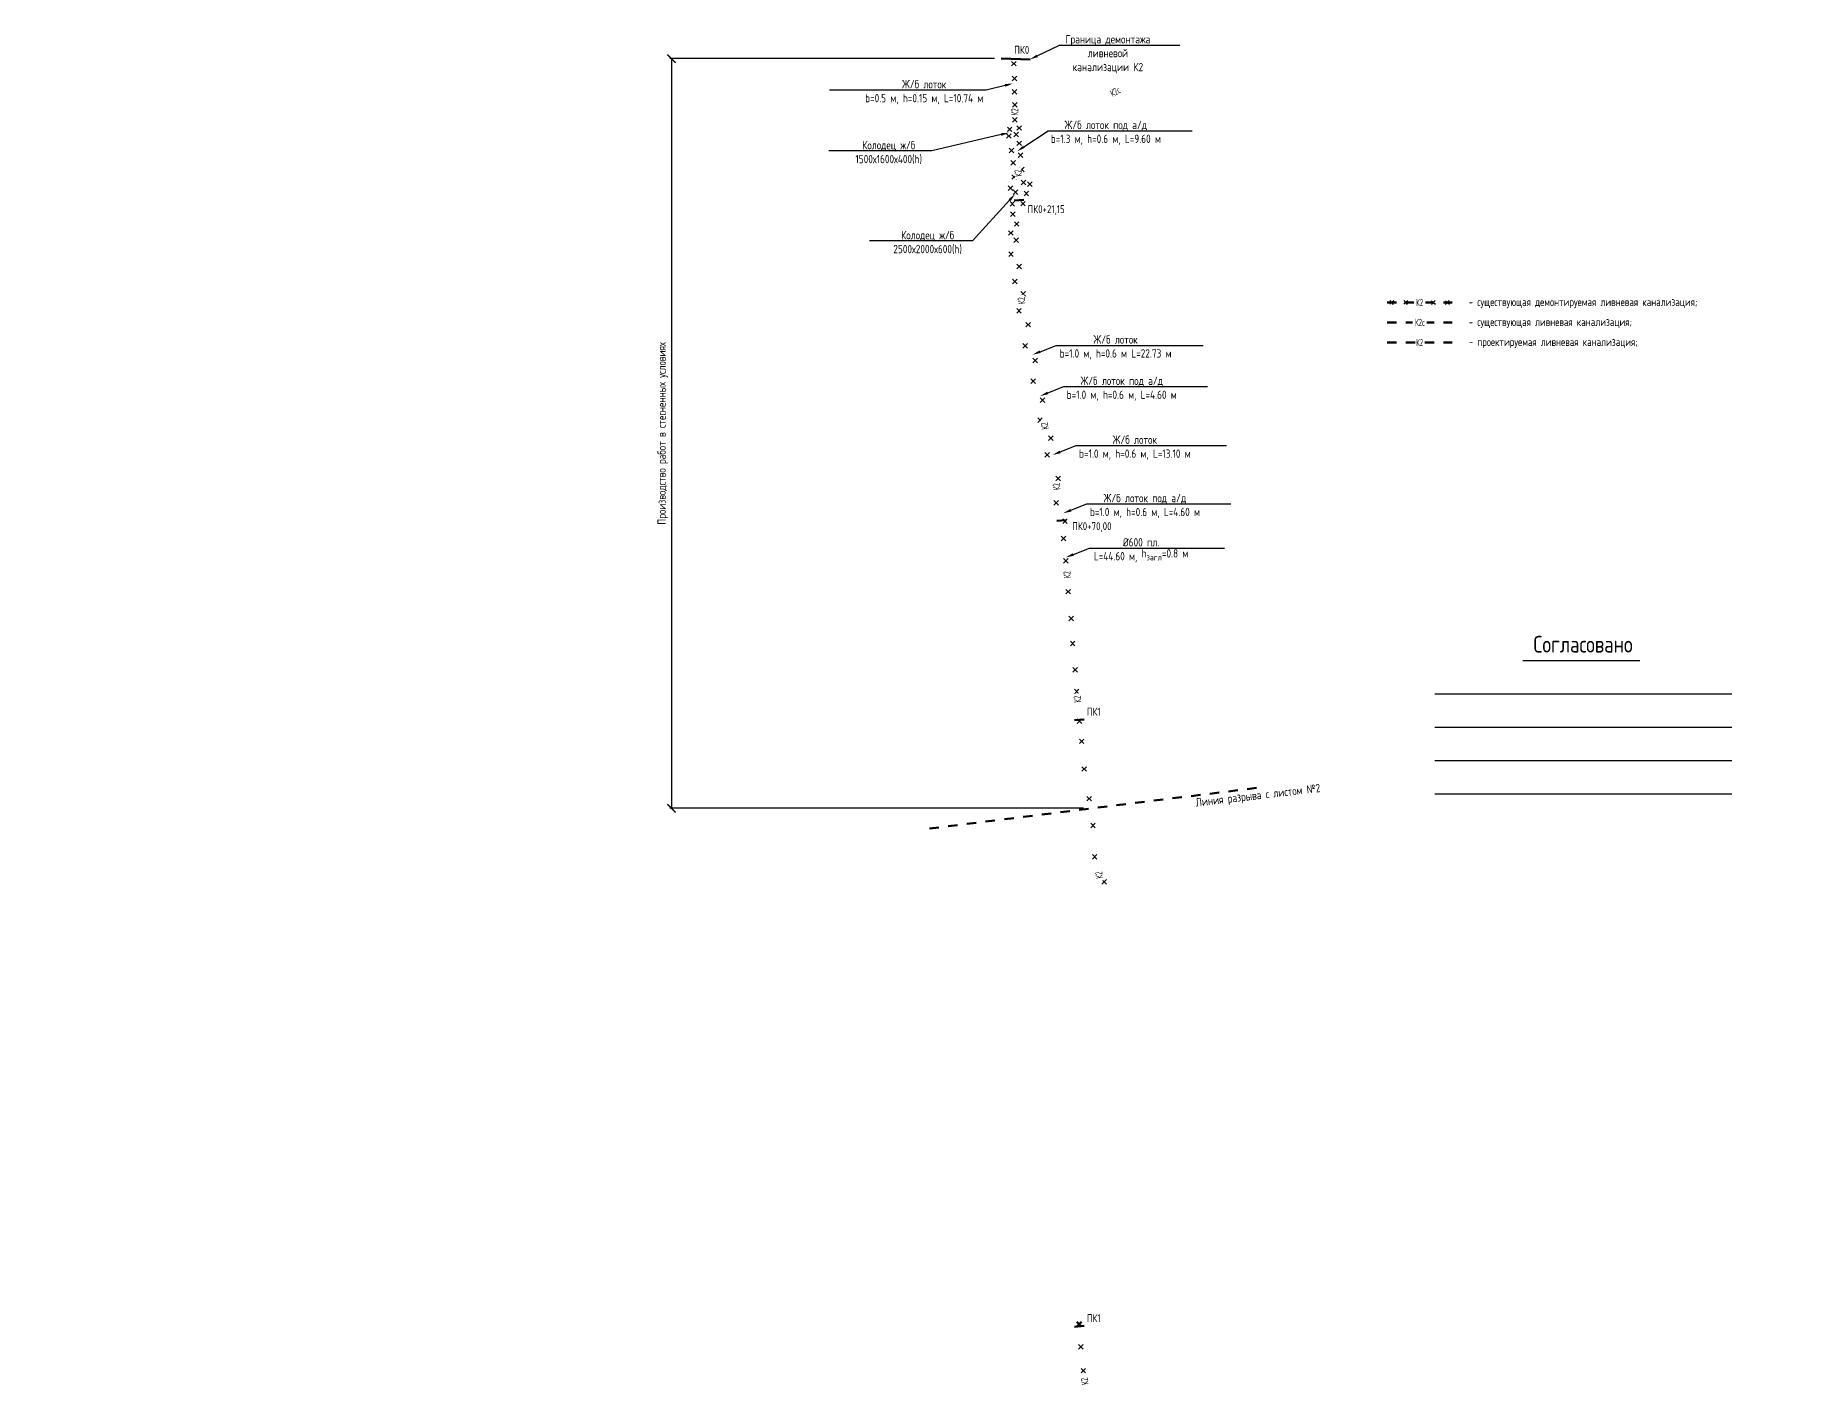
# Model space of a CAD drawing. Header units: millimetres. Extents: x 0 to 26031657, y 0 to 33466209.
# Drawn here: x 25480715 to 25743263, y 33149135 to 33352073 of the extents above; entities that cross this region are included whole.
import ezdxf
from ezdxf import colors
from ezdxf.entities.mleader import LeaderData, LeaderLine
from ezdxf.math import Vec2, Vec3

# ---------------------------------------------------------------- set-up
doc = ezdxf.new("R2010")
doc.units = ezdxf.units.MM
doc.set_wipeout_variables(frame=1)
doc.linetypes.add('Штриховая', pattern=[2822.222233, 1411.111116, -1411.111116])
for name, color, linetype, lineweight in [('Text blocks_Ном._пера__28', 7, 'Continuous', 13), ('В1', 140, 'Continuous', 40), ('ВК_Текст', 7, 'Continuous', 25), ('Пикеты', 1, 'Continuous', 60), ('Труба К2', 7, 'Continuous', 60)]:
    doc.layers.add(name, color=color, linetype=linetype, lineweight=lineweight)
doc.layers.add('Выноски', color=7, linetype='Continuous')
doc.styles.add('GOST 2.304', font='GOST_type.ttf')
doc.styles.add('GOST_100', font='cs_gost2304.shx', dxfattribs={"width": 0.7, "height": 300})
doc.styles.get("Standard").update_dxf_attribs({"font": 'arial.ttf'})
doc.dimstyles.new('STANDARD$0', dxfattribs={"dimscale": 100, "dimtxt": 2.5, "dimasz": 1, "dimexe": 0.5, "dimexo": 2, "dimgap": 1, "dimtad": 1, "dimdec": 0, "dimzin": 0, "dimdsep": 46, "dimtxsty": 'Standard', "dimblk1": 'OBLIQUE', "dimblk2": 'OBLIQUE', "dimsah": 1, "dimcen": 2, "dimadec": 0, "dimazin": 0, "dimtfac": 1, "dimtdec": 4, "dimtofl": 0, "dimtmove": 2, "dimatfit": 3, "dimldrblk": 'OBLIQUE', "dimfxl": 1, "dimtolj": 1, "dimtzin": 0, "dimarcsym": 0})

# ---------------------------------------------------------------- blocks, each defined once
blk = doc.blocks.new('*U4')
at = {"color": 255}
blk.add_wipeout([(-200, 125), (200, 125), (200, -125), (-200, -125)], dxfattribs=at)
at = {"layer": 'ВК_Текст', "insert": (0, 0), "char_height": 250, "attachment_point": 5, "style": 'GOST_100'}
blk.add_mtext('К2', dxfattribs=at)
blk = doc.blocks.new('cross')
for p, q in [((-343, 343), (343, -343)), ((-343, -343), (343, 343))]:
    blk.add_line(p, q)
blk = doc.blocks.new('_ArchTick')
at = {"color": 0, "linetype": 'ByBlock', "const_width": 0.15}
blk.add_lwpolyline([(-0.5, -0.5), (0.5, 0.5)], dxfattribs=at)
blk = doc.blocks.new('*D9')
at = {"color": 0, "lineweight": -2, "transparency": 16777216}
for p, q in [((25624562, 33348532), (25575900, 33348532)), ((25576150, 33348532), (25576150, 33236166)), ((25637929, 33236166), (25575900, 33236166))]:
    blk.add_line(p, q, dxfattribs=at)
at = {"color": 0, "lineweight": -2, "transparency": 16777216, "xscale": 1250, "yscale": 1250, "zscale": 1250}
for p, rotation in [((25576150, 33348532), 90), ((25576150, 33236166), 270)]:
    blk.add_blockref('_ArchTick', p, dxfattribs=dict(at, rotation=rotation))
at = {"color": 0, "transparency": 16777216, "insert": (25574846, 33292349), "char_height": 1250, "attachment_point": 5, "rotation": 90, "style": 'GOST 2.304'}
blk.add_mtext('\\A1;Производство работ в стесненных условиях', dxfattribs=at)
blk = doc.blocks.new('_Oblique')
at = {"color": 0, "linetype": 'ByBlock', "lineweight": -2}
blk.add_line((-0.5, -0.5), (0.5, 0.5), dxfattribs=at)
blk = doc.blocks.new('hdsgth')
at = {"color": 255}
blk.add_wipeout([(-1038, 533), (1038, 533), (1038, -533), (-1038, -533)], dxfattribs=at)
at = {"layer": 'ВК_Текст', "insert": (51, 25), "char_height": 1066.7, "attachment_point": 5, "rotation": 359.99126, "style": 'GOST_100'}
blk.add_mtext('К2c', dxfattribs=at)

msp = doc.modelspace()

# ---------------------------------------------------------------- linework, layer by layer
for p, q in [((25684468.073, 33312243.166, 72631.988), (25683852.703, 33311709.147, -72639.161)), ((25684427.398, 33311668.472, 72631.988), (25683893.378, 33312283.842, -72639.161)), ((25692190.532, 33312243.166, 72631.988), (25692805.902, 33311709.147, -72639.161)), ((25692231.208, 33311668.472, 72631.988), (25692765.227, 33312283.842, -72639.161))]:
    msp.add_line(p, q)
at = {"color": 240, "lineweight": 70, "true_color": 0xed1f24}
msp.add_line((25633929.085, 33279239.281), (25635375.884, 33279357.729), dxfattribs=at)
at = {"color": 1, "linetype": 'Штриховая', "lineweight": 50}
msp.add_line((25663867.141, 33239234.643), (25614733.066, 33233109.613), dxfattribs=at)
at = {"layer": 'Пикеты', "color": 240, "lineweight": 70, "true_color": 0xed1f24}
msp.add_line((25625562.015, 33348531.713), (25629914.797, 33348395.321), dxfattribs=at)
at = {"layer": 'Пикеты'}
for p, q in [((25627529.442, 33327276.466), (25628976.241, 33327394.913)), ((25636594.484, 33249359.569), (25638041.283, 33249478.017)), ((25636594.484, 33158455.11), (25638041.283, 33158573.558))]:
    msp.add_line(p, q, dxfattribs=at)
at = {"layer": 'Труба К2', "linetype": 'Штриховая'}
for p, q in [((25683448.545, 33311976.192), (25693210.06, 33311976.192)), ((25683448.545, 33308981.31), (25693210.06, 33308981.31))]:
    msp.add_line(p, q, dxfattribs=at)

# ---------------------------------------------------------------- block references
for p in [(25627494.576, 33347780.967), (25627576.65, 33345552.16), (25627588.326, 33343565.169), (25626725.431, 33336942.176), (25626855.081, 33337943.35), (25627825.678, 33337181.346), (25628274.299, 33335837.994), (25627127.802, 33334780.901), (25627373.418, 33332911.571), (25628469.229, 33334082.271), (25627543.442, 33330796.766), (25628695.966, 33331929.689), (25626966.307, 33329117.525), (25627751.299, 33328530.904), (25628922.665, 33329965.942), (25629359.23, 33328336.143), (25629892.276, 33329721.309), (25627262.456, 33326773.412), (25627331.793, 33325216.865), (25628861.668, 33326797.085), (25627046.259, 33322399.032), (25627902.824, 33323754.444), (25627850.129, 33321323.128), (25627063.621, 33319238.902), (25628285.634, 33317383.075), (25627636.017, 33315136.694), (25628891.617, 33313284.338), (25628257.846, 33310726.891), (25629620.237, 33308658.883), (25629175.218, 33305495.643), (25630699.066, 33303301.196), (25630384.91, 33300197.551), (25631771.639, 33297353.829), (25631400.732, 33294355.236), (25633019.24, 33291634.088), (25632474.632, 33289165.39), (25634142.764, 33285612.816), (25633841.687, 33281943.561), (25635155.288, 33279200.905), (25634932.949, 33276626.125), (25635277.395, 33273277.469), (25635613.273, 33268635.247), (25636083.768, 33264622.527), (25636303.377, 33260860.606), (25636683.913, 33256907.721), (25636903.864, 33253673.204), (25637343.765, 33249245.38), (25637656.405, 33246211.879), (25638031.406, 33242061.706), (25638791.491, 33237616.187), (25639359.982, 33233607.504), (25639600.063, 33228900.636), (25641023.753, 33225138.046), (25637515.685, 33155438.083), (25637897.926, 33151872.539)]:
    msp.add_blockref('cross', p)
at = {"layer": 'ВК_Текст', "xscale": 4.266666666666672, "yscale": 4.266666666666672, "zscale": 4.266666666666672, "rotation": 90.26955510629573}
msp.add_blockref('*U4', (25627640.807, 33340553.138), dxfattribs=at)
at = {"layer": 'ВК_Текст', "xscale": 4.266666666666672, "yscale": 4.266666666666672, "zscale": 4.266666666666672}
msp.add_blockref('*U4', (25688329.221, 33305986.428), dxfattribs=at)
at = {"layer": 'Пикеты'}
msp.add_blockref('cross', (25637287.28, 33158840.046), dxfattribs=at)

# ---------------------------------------------------------------- texts
at = {"insert": (25654686.058, 33237661.303), "char_height": 1250, "attachment_point": 1, "rotation": 6.70114011, "style": 'GOST 2.304'}
msp.add_mtext_dynamic_manual_height_columns('Линия разрыва с листом №2', width=25694.82588, gutter_width=12.5, heights=[0], dxfattribs=at)
at = {"layer": 'Text blocks_Ном._пера__28', "style": 'GOST 2.304'}
for s, p in [('- существующая демонтируемая ливневая канализация;', (25695700.982, 33311458.647)), ('- существующая ливневая канализация;', (25695700.982, 33308463.765)), ('- проектируемая ливневая канализация;', (25695700.982, 33305468.884)), ('ПК0+70,00', (25636220.334, 33277858.836))]:
    msp.add_text(s, height=1200, dxfattribs=at).set_placement(p)
at = {"layer": 'Пикеты', "style": 'GOST 2.304'}
for s, p in [('ПК0', (25627540.766, 33349247.866)), ('ПК0+21,15', (25629538.786, 33325373.26)), ('ПК1', (25638423.027, 33159147.999))]:
    msp.add_text(s, height=1200, dxfattribs=at).set_placement(p)

# ---------------------------------------------------------------- leaders
at = {"layer": 'Выноски', "color": 0, "lineweight": -2}
ml = msp.add_multileader_mtext('Standard', dxfattribs=at)
ml.set_content('{\\C0;Граница демонтажа\\Pливневой\\Pканализации К2}', color=5, style='GOST 2.304')
ml.set_leader_properties(lineweight=-3)
ml.build(insert=Vec2(0, 0))
ml.multileader.update_dxf_attribs({"text_left_attachment_type": 6, "text_right_attachment_type": 6, "dogleg_length": 1, "arrow_head_size": 1250, "scale": 500})
ctx = ml.context
ctx.base_point, ctx.scale, ctx.char_height, ctx.arrow_head_size, ctx.landing_gap_size, ctx.plane_origin = Vec3(25634442.432, 33350572.051, -193576), 500, 1250, 1250, 900, Vec3(25637309.907, 33345915.884, -193576)
ctx.left_attachment, ctx.right_attachment, ctx.text_align_type = 6, 6, 1
notes = []
notes.append((ctx, [(0, (1, 1, 0), (25634342.585, 33350572.051, -193576), (1, 0), 99.848, [(1, [(25629855.562, 33348397.177, -193576)], 0, [])])]))
ctx.mtext.insert, ctx.mtext.alignment, ctx.mtext.flow_direction = Vec3(25641584.838, 33352072.051, -193576), 2, 5
ml = msp.add_multileader_mtext('Standard', dxfattribs=at)
ml.set_content('{\\C0;Колодец ж/б\\P2500х2000х600(h)}', color=5, style='GOST 2.304')
ml.set_leader_properties(lineweight=-3)
ml.build(insert=Vec2(0, 0))
ml.multileader.update_dxf_attribs({"text_left_attachment_type": 6, "text_right_attachment_type": 6, "dogleg_length": 1, "arrow_head_size": 1250, "scale": 500})
ctx = ml.context
ctx.base_point, ctx.scale, ctx.char_height, ctx.arrow_head_size, ctx.landing_gap_size, ctx.plane_origin = Vec3(25607941.839, 33321201.854), 500, 1250, 1250, 900, Vec3(25601834.75, 33321445.975)
ctx.left_attachment, ctx.right_attachment, ctx.text_align_type = 6, 6, 1
notes.append((ctx, [(1, (1, 1, 0), (25621275.747, 33321201.854), (-1, 0), 99.848, [(1, [(25627697.018, 33328259.279)], 0, [])])]))
ctx.mtext.insert, ctx.mtext.alignment, ctx.mtext.flow_direction = Vec3(25614558.869, 33322701.854), 2, 5
for ctx, leaders in notes:
    for number, flags, end, landing, length, lines in leaders:
        leader = LeaderData()
        leader.index, (leader.has_last_leader_line, leader.has_dogleg_vector, leader.attachment_direction) = number, flags
        leader.last_leader_point, leader.dogleg_vector, leader.dogleg_length = Vec3(end), Vec3(landing), length
        for number, points, colour, breaks in lines:
            line = LeaderLine()
            line.index, line.vertices, line.color, line.breaks = number, Vec3.list(points), colors.encode_raw_color(colour), breaks
            leader.lines.append(line)
        ctx.leaders.append(leader)

# ---------------------------------------------------------------- next in the draw order: linework, layer by layer
at = {"layer": 'Труба К2', "linetype": 'Штриховая'}
msp.add_line((25683448.545, 33305986.428), (25693210.06, 33305986.428), dxfattribs=at)

# ---------------------------------------------------------------- next in the draw order: block references
at = {"rotation": 29.19369614749036}
msp.add_blockref('hdsgth', (25642654.851, 33343540.393), dxfattribs=at)
for name, p in [('cross', (25627646.555, 33341605.683)), ('cross', (25627646.555, 33339359.095)), ('cross', (25628269.333, 33338143.575)), ('hdsgth', (25688329.303, 33308981.468))]:
    msp.add_blockref(name, p)
at = {"layer": 'ВК_Текст'}
for p, xscale, yscale, zscale, rotation in [((25628131.961, 33331367.984), 4.266666666666672, 4.266666666666672, 4.266666666666672, 95.91712045897565), ((25628634.086, 33312262.201), 4.266666666666672, 4.266666666666672, 4.266666666666672, 98.31846090259685), ((25632112.965, 33293483.593), 4.266666666666672, 4.266666666666672, 4.266666666666672, 100.0455763607351), ((25633881.666, 33284390.395), 4.266666666666672, 4.266666666666672, 4.266666666666672, 99.75558397993865), ((25635478.818, 33271187.46), 4.266666666666672, 4.266666666666672, 4.266666666666672, 95.3981783868961), ((25637018.512, 33252532.905), 4.266666666666672, 4.266666666666672, 4.266666666666672, 93.78905413209323), ((25640264.02, 33226158.784), 4.266666666666672, 4.266666666666672, 4.266666666666672, 96.67588509768737), ((25638103.475, 33150281.935), 4.266666666666673, 4.266666666666673, 4.266666666666673, 98.58023269869653)]:
    msp.add_blockref('*U4', p, dxfattribs=dict(at, xscale=xscale, yscale=yscale, zscale=zscale, rotation=rotation))
at = {"layer": 'ВК_Текст', "xscale": 4.266666666666672, "yscale": 4.266666666666672, "zscale": 4.266666666666672}
msp.add_blockref('*U4', (25688329.303, 33311976.192), dxfattribs=at)

# ---------------------------------------------------------------- next in the draw order: linework, layer by layer
for p, q in [((25686577.196, 33312243.166, 72643.822), (25685961.826, 33311709.147, -72627.327)), ((25686536.521, 33311668.472, 72643.822), (25686002.502, 33312283.842, -72627.327)), ((25690081.409, 33312243.166, 72643.822), (25690696.779, 33311709.147, -72627.327)), ((25690122.084, 33311668.472, 72643.822), (25690656.104, 33312283.842, -72627.327))]:
    msp.add_line(p, q)

# ---------------------------------------------------------------- next in the draw order: texts
at = {"layer": 'Пикеты', "style": 'GOST 2.304'}
msp.add_text('ПК1', height=1200, dxfattribs=at).set_placement((25638423.027, 33250052.458))

# ---------------------------------------------------------------- next in the draw order: dimensions: what is measured, and where the dimension line sits
dim = msp.add_linear_dim(base=(25576149.658, 33236166.046), p1=(25625562.015, 33348531.713), p2=(25638929.436, 33236166.046), angle=90, text='Производство работ в стесненных условиях', dimstyle='STANDARD$0', override={"dimscale": 500, "dimasz": 2.5, "dimtxsty": 'GOST 2.304', "dimblk1": 'ArchTick', "dimblk2": 'ArchTick'})
dim.commit()
dim.dimension.update_dxf_attribs({"geometry": '*D9', "text_midpoint": (25574845.512, 33292348.879)})

# ---------------------------------------------------------------- next in the draw order: leaders
at = {"layer": 'Выноски', "color": 0, "lineweight": -2}
ml = msp.add_multileader_mtext('Standard', dxfattribs=at)
ml.set_content('{\\C0;Ж/б лоток\\Pb=0.5 м, h=0.15 м, L=10.74 м}', color=5, style='GOST 2.304')
ml.set_leader_properties(lineweight=-3)
ml.build(insert=Vec2(0, 0))
ml.multileader.update_dxf_attribs({"text_left_attachment_type": 6, "text_right_attachment_type": 6, "dogleg_length": 1, "arrow_head_size": 1250, "scale": 500})
ctx = ml.context
ctx.base_point, ctx.scale, ctx.char_height, ctx.arrow_head_size, ctx.landing_gap_size, ctx.plane_origin = Vec3(25604857.547, 33343825.588, -4000), 500, 1250, 1250, 900, Vec3(25601411.544, 33337642.84, -4000)
ctx.left_attachment, ctx.right_attachment, ctx.text_align_type = 6, 6, 1
notes = []
notes.append((ctx, [(1, (1, 1, 0), (25623327.266, 33343825.588, -4000), (-1, 0), 99.848, [(1, [(25627376.94, 33344814.573, -4000)], 0, [])])]))
ctx.mtext.insert, ctx.mtext.alignment, ctx.mtext.flow_direction = Vec3(25614042.483, 33345325.588, -4000), 2, 5
ml = msp.add_multileader_mtext('Standard', dxfattribs=at)
ml.set_content('{\\C0;Ж/б лоток под а/д\\Pb=1.3 м, h=0.6 м, L=9.60 м}', color=5, style='GOST 2.304')
ml.set_leader_properties(lineweight=-3)
ml.build(insert=Vec2(0, 0))
ml.multileader.update_dxf_attribs({"text_left_attachment_type": 6, "text_right_attachment_type": 6, "dogleg_length": 1, "arrow_head_size": 1250, "scale": 500})
ctx = ml.context
ctx.base_point, ctx.scale, ctx.char_height, ctx.arrow_head_size, ctx.landing_gap_size, ctx.plane_origin = Vec3(25632719.189, 33337727.081), 500, 1250, 1250, 900, Vec3(25601258.303, 33326571.241)
ctx.left_attachment, ctx.right_attachment, ctx.text_align_type = 6, 6, 1
notes.append((ctx, [(0, (1, 1, 0), (25632619.341, 33337727.081), (1, 0), 99.848, [(1, [(25627941.984, 33334627.456)], 0, [])])]))
ctx.mtext.insert, ctx.mtext.alignment, ctx.mtext.flow_direction = Vec3(25641278.678, 33339227.081), 2, 5
ml = msp.add_multileader_mtext('Standard', dxfattribs=at)
ml.set_content('{\\C0;Колодец ж/б\\P1500х1600х400(h)}', color=5, style='GOST 2.304')
ml.set_leader_properties(lineweight=-3)
ml.build(insert=Vec2(0, 0))
ml.multileader.update_dxf_attribs({"text_left_attachment_type": 6, "text_right_attachment_type": 6, "dogleg_length": 1, "arrow_head_size": 1250, "scale": 500})
ctx = ml.context
ctx.base_point, ctx.scale, ctx.char_height, ctx.arrow_head_size, ctx.landing_gap_size, ctx.plane_origin = Vec3(25602378.153, 33334691.349), 500, 1250, 1250, 900, Vec3(25600816.009, 33330266.784)
ctx.left_attachment, ctx.right_attachment, ctx.text_align_type = 6, 6, 1
notes.append((ctx, [(1, (1, 1, 0), (25615175.963, 33334691.349), (-1, 0), 99.848, [(1, [(25626781.405, 33337438.517)], 0, [])])]))
ctx.mtext.insert, ctx.mtext.alignment, ctx.mtext.flow_direction = Vec3(25608727.134, 33336191.349), 2, 5
ml = msp.add_multileader_mtext('Standard', dxfattribs=at)
ml.set_content('{\\C0;Ж/б лоток\\Pb=1.0 м, h=0.6 м L=22.73 м}', color=5, style='GOST 2.304')
ml.set_leader_properties(lineweight=-3)
ml.build(insert=Vec2(0, 0))
ml.multileader.update_dxf_attribs({"text_left_attachment_type": 6, "text_right_attachment_type": 6, "dogleg_length": 1, "arrow_head_size": 1250, "scale": 500})
ctx = ml.context
ctx.base_point, ctx.scale, ctx.char_height, ctx.arrow_head_size, ctx.landing_gap_size, ctx.plane_origin = Vec3(25633913.535, 33305558.548), 500, 1250, 1250, 900, Vec3(25603570.138, 33296093.793)
ctx.left_attachment, ctx.right_attachment, ctx.text_align_type = 6, 6, 1
notes.append((ctx, [(0, (1, 1, 0), (25633813.687, 33305558.548), (1, 0), 99.848, [(1, [(25630253.819, 33304150.007)], 0, [])])]))
ctx.mtext.insert, ctx.mtext.alignment, ctx.mtext.flow_direction = Vec3(25642741.072, 33307058.548), 2, 5
ml = msp.add_multileader_mtext('Standard', dxfattribs=at)
ml.set_content('{\\C0;Ж/б лоток под а/д\\Pb=1.0 м, h=0.6 м, L=4.60 м}', color=5, style='GOST 2.304')
ml.set_leader_properties(lineweight=-3)
ml.build(insert=Vec2(0, 0))
ml.multileader.update_dxf_attribs({"text_left_attachment_type": 6, "text_right_attachment_type": 6, "dogleg_length": 1, "arrow_head_size": 1250, "scale": 500})
ctx = ml.context
ctx.base_point, ctx.scale, ctx.char_height, ctx.arrow_head_size, ctx.landing_gap_size, ctx.plane_origin = Vec3(25635061.245, 33299368.592), 500, 1250, 1250, 900, Vec3(25604717.847, 33289903.837)
ctx.left_attachment, ctx.right_attachment, ctx.text_align_type = 6, 6, 1
notes.append((ctx, [(0, (1, 1, 0), (25634961.397, 33299368.592), (1, 0), 99.848, [(1, [(25631401.528, 33297960.052)], 0, [])])]))
ctx.mtext.insert, ctx.mtext.alignment, ctx.mtext.flow_direction = Vec3(25643665.408, 33300868.592), 2, 5
ml = msp.add_multileader_mtext('Standard', dxfattribs=at)
ml.set_content('{\\C0;Ж/б лоток\\Pb=1.0 м, h=0.6 м, L=13.10 м}', color=5, style='GOST 2.304')
ml.set_leader_properties(lineweight=-3)
ml.build(insert=Vec2(0, 0))
ml.multileader.update_dxf_attribs({"text_left_attachment_type": 6, "text_right_attachment_type": 6, "dogleg_length": 1, "arrow_head_size": 1250, "scale": 500})
ctx = ml.context
ctx.base_point, ctx.scale, ctx.char_height, ctx.arrow_head_size, ctx.landing_gap_size, ctx.plane_origin = Vec3(25636936.096, 33290539.898), 500, 1250, 1250, 900, Vec3(25606592.699, 33281075.144)
ctx.left_attachment, ctx.right_attachment, ctx.text_align_type = 6, 6, 1
notes.append((ctx, [(0, (1, 1, 0), (25636836.249, 33290539.898), (1, 0), 99.848, [(1, [(25633276.38, 33289131.358)], 0, [])])]))
ctx.mtext.insert, ctx.mtext.alignment, ctx.mtext.flow_direction = Vec3(25645629.61, 33292039.898), 2, 5
ml = msp.add_multileader_mtext('Standard', dxfattribs=at)
ml.set_content('{\\C0;Ж/б лоток под а/д\\Pb=1.0 м, h=0.6 м, L=4.60 м}', color=5, style='GOST 2.304')
ml.set_leader_properties(lineweight=-3)
ml.build(insert=Vec2(0, 0))
ml.multileader.update_dxf_attribs({"text_left_attachment_type": 6, "text_right_attachment_type": 6, "dogleg_length": 1, "arrow_head_size": 1250, "scale": 500})
ctx = ml.context
ctx.base_point, ctx.scale, ctx.char_height, ctx.arrow_head_size, ctx.landing_gap_size, ctx.plane_origin = Vec3(25638537.204, 33281794.971), 500, 1250, 1250, 900, Vec3(25608193.807, 33272330.216)
ctx.left_attachment, ctx.right_attachment, ctx.text_align_type = 6, 6, 1
notes.append((ctx, [(0, (1, 1, 0), (25638437.356, 33281794.971), (1, 0), 99.848, [(1, [(25634877.488, 33280386.43)], 0, [])])]))
ctx.mtext.insert, ctx.mtext.alignment, ctx.mtext.flow_direction = Vec3(25647141.368, 33283294.971), 2, 5
ml = msp.add_multileader_mtext('Standard', dxfattribs=at)
ml.set_content('{\\C0;%%C600 пл.\\PL=44.60 м, \\A1;h\\H0.7x;\\S^ загл;\\H1.4286x;=0.8 м}', color=5, style='GOST 2.304')
ml.set_leader_properties(lineweight=-3)
ml.build(insert=Vec2(0, 0))
ml.multileader.update_dxf_attribs({"text_left_attachment_type": 6, "text_right_attachment_type": 6, "dogleg_length": 1, "arrow_head_size": 1250, "scale": 500})
ctx = ml.context
ctx.base_point, ctx.scale, ctx.char_height, ctx.arrow_head_size, ctx.landing_gap_size, ctx.plane_origin = Vec3(25638907.655, 33275163.422), 500, 1250, 1250, 900, Vec3(25608564.258, 33265698.667)
ctx.left_attachment, ctx.right_attachment, ctx.text_align_type = 6, 6, 1
notes.append((ctx, [(0, (1, 1, 0), (25638807.808, 33275163.422), (1, 0), 99.848, [(1, [(25635247.939, 33273754.881)], 0, [])])]))
ctx.mtext.insert, ctx.mtext.alignment, ctx.mtext.flow_direction = Vec3(25646568.597, 33276663.427), 2, 5
for ctx, leaders in notes:
    for number, flags, end, landing, length, lines in leaders:
        leader = LeaderData()
        leader.index, (leader.has_last_leader_line, leader.has_dogleg_vector, leader.attachment_direction) = number, flags
        leader.last_leader_point, leader.dogleg_vector, leader.dogleg_length = Vec3(end), Vec3(landing), length
        for number, points, colour, breaks in lines:
            line = LeaderLine()
            line.index, line.vertices, line.color, line.breaks = number, Vec3.list(points), colors.encode_raw_color(colour), breaks
            leader.lines.append(line)
        ctx.leaders.append(leader)

# ---------------------------------------------------------------- next in the draw order: leaders
at = {"layer": 'В1', "color": 0, "linetype": 'ByBlock', "lineweight": -3}
ml = msp.add_multileader_mtext('Standard', dxfattribs=at)
ml.set_content('{\\C0;Согласовано}', color=5, style='GOST 2.304')
ml.set_leader_properties(lineweight=-3)
ml.build(insert=Vec2(0, 0))
ml.multileader.update_dxf_attribs({"text_left_attachment_type": 6, "text_right_attachment_type": 6, "dogleg_length": 1, "arrow_head_size": 1250, "scale": 500})
ctx = ml.context
ctx.base_point, ctx.scale, ctx.char_height, ctx.arrow_head_size, ctx.landing_gap_size, ctx.plane_origin = Vec3(25704246.908, 33259012.644), 500, 2500, 1250, 900, Vec3(25723488.297, 33255743.29)
ctx.left_attachment, ctx.right_attachment, ctx.text_align_type = 6, 6, 1
notes = []
notes.append((ctx, [(0, (0, 0, 0), (0, 0), (1, 0), 1, [])]))
ctx.mtext.insert, ctx.mtext.alignment, ctx.mtext.flow_direction = Vec3(25712830.968, 33262012.644), 2, 5
ctx.mtext.has_bg_fill, ctx.mtext.bg_color, ctx.mtext.bg_scale_factor, ctx.mtext.bg_transparency, ctx.mtext.use_window_bg_color = 1, -1027028792, 1.5, 0, 1
for ctx, leaders in notes:
    for number, flags, end, landing, length, lines in leaders:
        leader = LeaderData()
        leader.index, (leader.has_last_leader_line, leader.has_dogleg_vector, leader.attachment_direction) = number, flags
        leader.last_leader_point, leader.dogleg_vector, leader.dogleg_length = Vec3(end), Vec3(landing), length
        for number, points, colour, breaks in lines:
            line = LeaderLine()
            line.index, line.vertices, line.color, line.breaks = number, Vec3.list(points), colors.encode_raw_color(colour), breaks
            leader.lines.append(line)
        ctx.leaders.append(leader)

# ---------------------------------------------------------------- next in the draw order: linework, layer by layer
for p, q in [((25703823.572, 33258320.405), (25721331.204, 33258320.405)), ((25690630.24, 33253320.405), (25735128.209, 33253320.405)), ((25690630.24, 33248320.405), (25735128.209, 33248320.405)), ((25690630.24, 33243320.405), (25735128.209, 33243320.405)), ((25690630.24, 33238320.405), (25735128.209, 33238320.405))]:
    msp.add_line(p, q)

# ---------------------------------------------------------------- next in the draw order: leaders
ml = msp.add_multileader_mtext('Standard', dxfattribs=at)
ml.set_content('{\\C0;Согласовано}', color=5, style='GOST 2.304')
ml.set_leader_properties(lineweight=-3)
ml.build(insert=Vec2(0, 0))
ml.multileader.update_dxf_attribs({"text_left_attachment_type": 6, "text_right_attachment_type": 6, "dogleg_length": 1, "arrow_head_size": 1250, "scale": 500})
ctx = ml.context
ctx.base_point, ctx.scale, ctx.char_height, ctx.arrow_head_size, ctx.landing_gap_size, ctx.plane_origin = Vec3(25991429.919, 33250549.982), 500, 2500, 1250, 900, Vec3(26010671.309, 33247280.628)
ctx.left_attachment, ctx.right_attachment, ctx.text_align_type = 6, 6, 1
notes = []
notes.append((ctx, [(0, (0, 0, 0), (0, 0), (1, 0), 1, [])]))
ctx.mtext.insert, ctx.mtext.alignment, ctx.mtext.flow_direction = Vec3(26000013.979, 33253549.982), 2, 5
ctx.mtext.has_bg_fill, ctx.mtext.bg_color, ctx.mtext.bg_scale_factor, ctx.mtext.bg_transparency, ctx.mtext.use_window_bg_color = 1, -1027028792, 1.5, 0, 1
for ctx, leaders in notes:
    for number, flags, end, landing, length, lines in leaders:
        leader = LeaderData()
        leader.index, (leader.has_last_leader_line, leader.has_dogleg_vector, leader.attachment_direction) = number, flags
        leader.last_leader_point, leader.dogleg_vector, leader.dogleg_length = Vec3(end), Vec3(landing), length
        for number, points, colour, breaks in lines:
            line = LeaderLine()
            line.index, line.vertices, line.color, line.breaks = number, Vec3.list(points), colors.encode_raw_color(colour), breaks
            leader.lines.append(line)
        ctx.leaders.append(leader)

doc.saveas('drawing.dxf')
